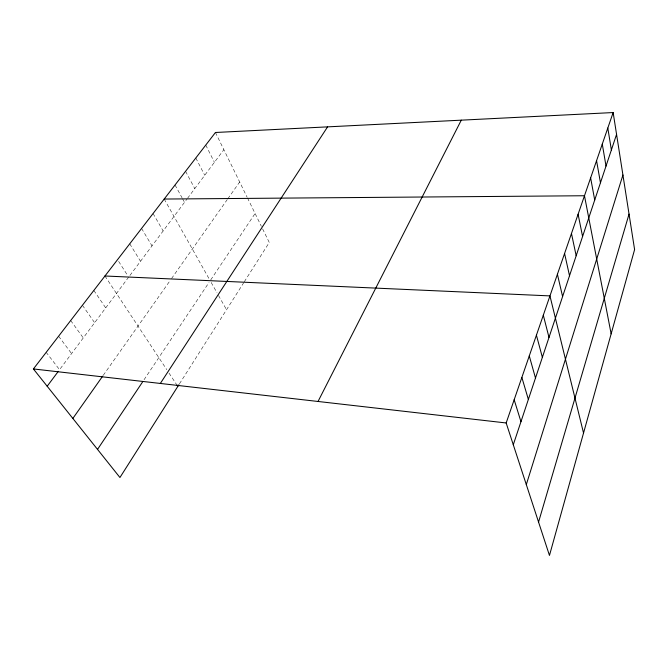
<?xml version="1.0" encoding="UTF-8"?>
<svg xmlns="http://www.w3.org/2000/svg" width="668" height="668" viewBox="0 0 668 668"><rect width="100%" height="100%" fill="white"/><g stroke="black" fill="none" stroke-linecap="round" stroke-linejoin="round"><path stroke-width="0.5" stroke-dasharray="3.34 2.5" d="M179.441 383.866L243.736 282.664M244.279 281.796L269.271 242.467L262.274 228.164M144.046 379.741L209.051 282.422M210.746 279.884L255.093 213.493M103.256 375.332L170.407 280.159M171.551 278.539L227.254 199.582M227.83 198.772L239.67 181.988M128.682 277.12L59.552 369.688L46.184 352.337M129.926 275.45L186.94 199.106M187.541 198.296L223.855 149.674M58.609 336.204L71.576 353.589M70.683 320.523L83.266 337.933M82.423 305.268L94.639 322.711M93.846 290.43L105.703 307.881M104.959 275.993L166.758 369.654M169.012 373.07L176.168 383.916M118.653 261.405L127.563 275.375M129.734 243.812L140.514 261.271M141.566 228.448L152.003 245.882M153.055 213.526L163.159 230.944M164.203 199.047L209.702 279.85M211.163 282.447L217.016 292.826M218.478 295.423L226.536 309.735M175.041 184.969L182.03 197.761M182.531 198.68L184.535 202.329M185.57 171.3L194.772 188.618M195.808 157.999L204.734 175.283M205.761 145.073L214.42 162.307M215.447 132.489L247.051 197.06M247.477 197.928L261.372 226.335"/><path stroke-width="1" d="M538.558 522.084L629.039 214.086M526.309 484.601L622.927 175.008M513.283 444.754L616.564 134.377M613.149 112.55L634.6 249.581L549.463 555.45L506.169 422.969L613.149 112.55L215.447 132.489L33.4 368.945L119.939 477.511L178.899 384.718M318.035 401.468L461.287 120.165M160.337 383.449L327.587 126.87M97.528 449.397L142.894 381.478M72.845 418.435L102.68 376.151M47.186 386.238L58.316 371.341M164.203 199.047L584.475 195.741L611.145 333.85M104.959 275.993L549.956 295.899L583.531 433.039M33.4 368.945L506.169 422.969M176.719 384.751L177.813 386.421M514.168 399.756L520.965 421.683M521.858 377.428L528.363 399.456M529.273 355.91L535.485 378.03M536.421 335.186L542.366 357.363M543.309 315.196L548.996 337.423M557.413 274.272L562.598 296.55M564.577 253.481L569.52 275.767M571.466 233.499L576.175 255.761M578.096 214.261L582.58 236.497M590.629 177.897L594.72 200.033M596.557 160.687L600.465 182.756M602.285 144.079L606.018 166.073M607.805 128.039L611.379 149.958"/></g></svg>
